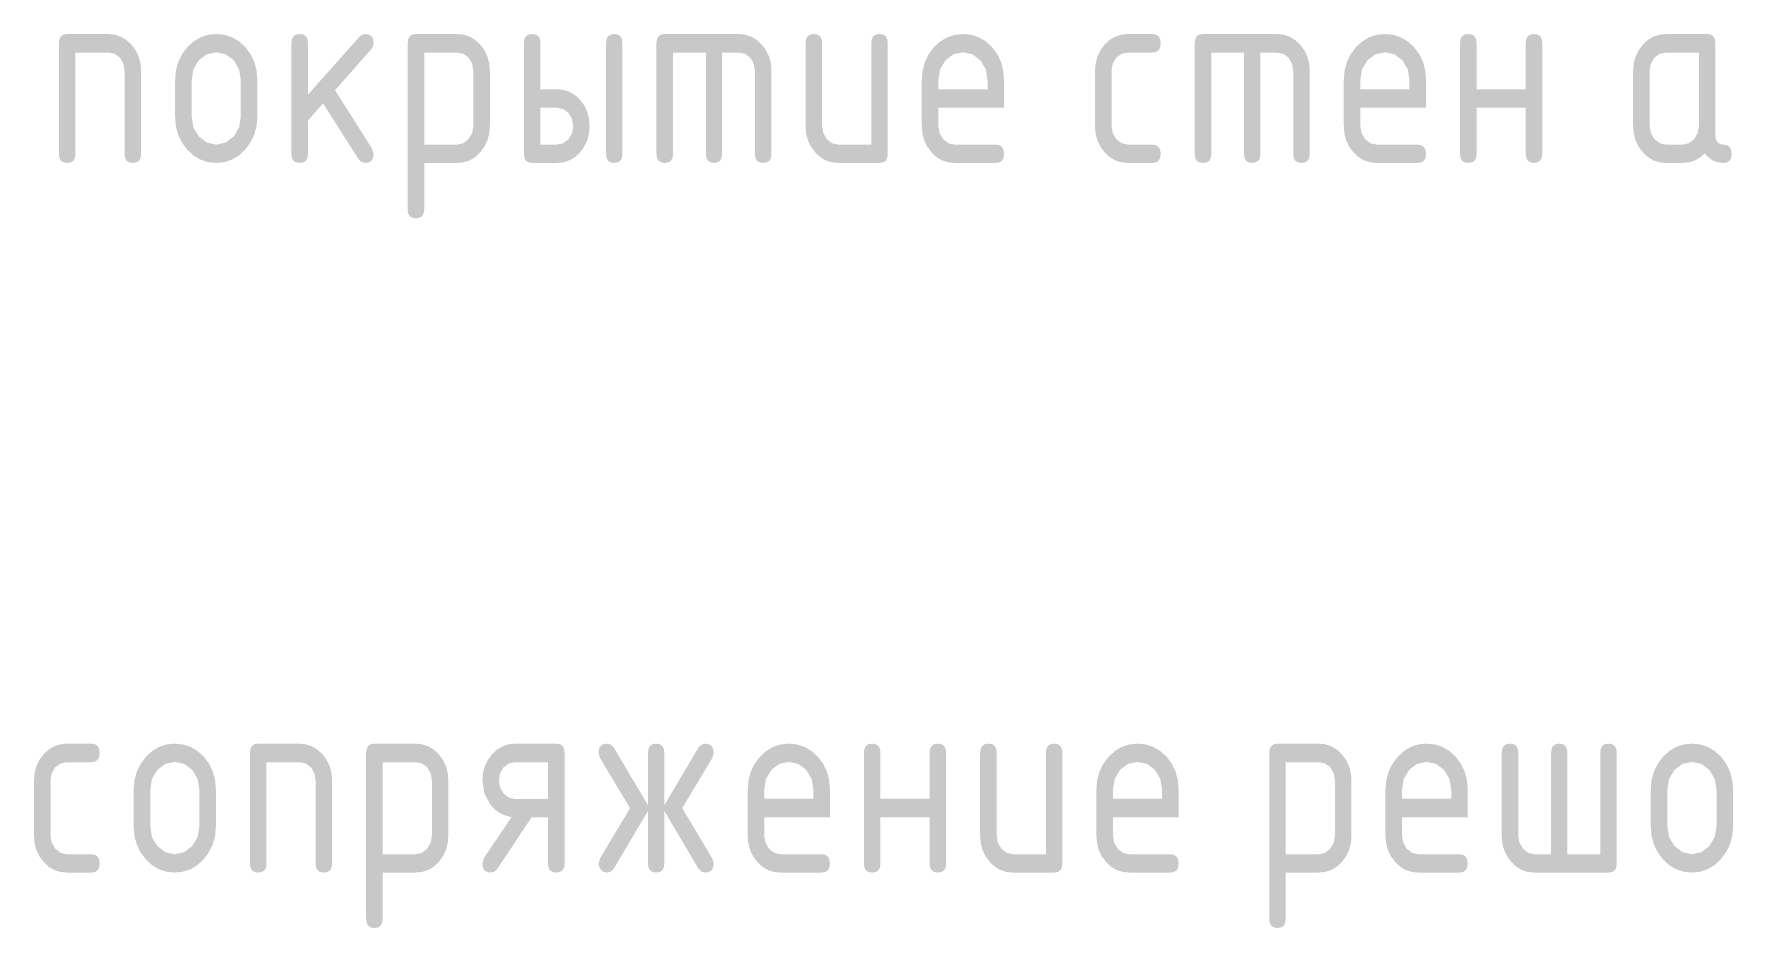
# Model space of a CAD drawing. Header units: millimetres. Extents: x 0 to 1189, y 0 to 841.
# Drawn here: x 1022.09 to 1049.99, y 81.07 to 95.74 of the extents above; entities that cross this region are included whole.
import ezdxf

# ---------------------------------------------------------------- set-up
doc = ezdxf.new("R2010")
doc.units = ezdxf.units.MM

msp = doc.modelspace()

# ---------------------------------------------------------------- hatches: boundary and pattern name
h = msp.add_hatch(color=7)
h.dxf.hatch_style = 2
h.paths.add_polyline_path([(1022.50267, 93.773887), (1022.50267, 95.593999), (1022.511153, 95.658328), (1022.536638, 95.704725), (1022.579177, 95.732828), (1022.63882, 95.742276), (1023.313507, 95.742276), (1023.420228, 95.731192), (1023.519455, 95.698248), (1023.610931, 95.64391), (1023.694397, 95.568643), (1023.763532, 95.475006), (1023.812977, 95.37186), (1023.842683, 95.259205), (1023.852596, 95.137042), (1023.852596, 93.773887), (1023.844112, 93.707698), (1023.818627, 93.661508), (1023.776089, 93.634438), (1023.716446, 93.62561), (1023.65744, 93.634438), (1023.615229, 93.661508), (1023.589864, 93.707698), (1023.581398, 93.773887), (1023.581398, 95.137042), (1023.562037, 95.254313), (1023.505882, 95.352567), (1023.418169, 95.417335), (1023.313507, 95.437454), (1022.774419, 95.437454), (1022.774419, 93.773887), (1022.765944, 93.707698), (1022.740519, 93.661508), (1022.698145, 93.634438), (1022.63882, 93.62561), (1022.579177, 93.634438), (1022.536638, 93.661508), (1022.511153, 93.707698)])
h = msp.add_hatch(color=7)
h.paths.add_polyline_path([(1024.411544, 94.379121), (1024.411544, 94.984355), (1024.423688, 95.136861), (1024.460326, 95.277119), (1024.521769, 95.405492), (1024.608327, 95.522341), (1024.711921, 95.619028), (1024.826057, 95.687706), (1024.950942, 95.728685), (1025.086782, 95.742276), (1025.222545, 95.728746), (1025.3473, 95.688188), (1025.461411, 95.620656), (1025.565237, 95.5262), (1025.651709, 95.409601), (1025.712963, 95.280909), (1025.749412, 95.139402), (1025.76147, 94.984355), (1025.76147, 94.379121), (1025.74874, 94.229165), (1025.710896, 94.090215), (1025.648453, 93.962325), (1025.56193, 93.845545), (1025.459473, 93.748858), (1025.34544, 93.68018), (1025.220865, 93.639201), (1025.086782, 93.62561), (1024.950942, 93.639201), (1024.826057, 93.68018), (1024.711921, 93.748858), (1024.608327, 93.845545), (1024.521769, 93.962325), (1024.460326, 94.090215), (1024.423688, 94.229165)])
h.paths.add_polyline_path([(1025.490272, 94.383531), (1025.490272, 94.988765), (1025.461402, 95.162329), (1025.373414, 95.310675), (1025.242707, 95.409549), (1025.086782, 95.441864), (1024.930857, 95.409549), (1024.80015, 95.310675), (1024.711956, 95.162329), (1024.683293, 94.988765), (1024.683293, 94.383531), (1024.711956, 94.206659), (1024.80015, 94.061621), (1024.930857, 93.960542), (1025.086782, 93.926022), (1025.242707, 93.960542), (1025.373414, 94.061621), (1025.461402, 94.208106)])
h = msp.add_hatch(color=7)
h.dxf.hatch_style = 2
h.paths.add_polyline_path([(1026.592166, 94.747333), (1027.440487, 95.699833), (1027.481552, 95.732217), (1027.534193, 95.742276), (1027.593837, 95.732828), (1027.636375, 95.704725), (1027.66186, 95.658328), (1027.670344, 95.593999), (1027.659526, 95.536328), (1027.628451, 95.488166), (1027.036997, 94.819542), (1027.643885, 93.862632), (1027.670344, 93.773887), (1027.66186, 93.707698), (1027.636375, 93.661508), (1027.593837, 93.634438), (1027.534193, 93.62561), (1027.469494, 93.641388), (1027.421745, 93.688999), (1026.840765, 94.603466), (1026.592166, 94.320141), (1026.592166, 93.773887), (1026.583691, 93.707698), (1026.558267, 93.661508), (1026.515892, 93.634438), (1026.456567, 93.62561), (1026.396924, 93.634438), (1026.354386, 93.661508), (1026.328901, 93.707698), (1026.320417, 93.773887), (1026.320417, 95.593999), (1026.328901, 95.658328), (1026.354386, 95.704725), (1026.396924, 95.732828), (1026.456567, 95.742276), (1026.515892, 95.732828), (1026.558267, 95.704725), (1026.583691, 95.658328), (1026.592166, 95.593999)])
h = msp.add_hatch(color=7)
h.paths.add_polyline_path([(1028.229291, 95.593999), (1028.237775, 95.658328), (1028.26326, 95.704725), (1028.305798, 95.732828), (1028.365441, 95.742276), (1029.040129, 95.742276), (1029.14902, 95.731192), (1029.24897, 95.698248), (1029.339723, 95.64391), (1029.421018, 95.568643), (1029.490153, 95.475006), (1029.539599, 95.37186), (1029.569304, 95.259205), (1029.579217, 95.137042), (1029.579217, 94.230844), (1029.569304, 94.108681), (1029.539599, 93.996026), (1029.490153, 93.89288), (1029.421018, 93.799242), (1029.339723, 93.722115), (1029.24897, 93.667984), (1029.14902, 93.636074), (1029.040129, 93.62561), (1028.50104, 93.62561), (1028.50104, 92.86383), (1028.492565, 92.799502), (1028.46714, 92.753105), (1028.424766, 92.725001), (1028.365441, 92.715553), (1028.305798, 92.725001), (1028.26326, 92.753105), (1028.237775, 92.799502), (1028.229291, 92.86383)])
h.paths.add_polyline_path([(1028.50104, 95.437454), (1028.50104, 93.926022), (1029.040129, 93.926022), (1029.142793, 93.948346), (1029.228093, 94.015319), (1029.288107, 94.113573), (1029.308019, 94.230844), (1029.308019, 95.137042), (1029.288658, 95.254313), (1029.232503, 95.352567), (1029.144791, 95.417335), (1029.040129, 95.437454)])
h = msp.add_hatch(color=7)
h.paths.add_polyline_path([(1031.216893, 94.230844), (1031.207032, 94.108681), (1031.177688, 93.996026), (1031.129224, 93.89288), (1031.062002, 93.799242), (1030.978716, 93.722115), (1030.886853, 93.667984), (1030.786515, 93.636074), (1030.677805, 93.62561), (1030.274315, 93.62561), (1030.214672, 93.634438), (1030.172133, 93.661508), (1030.146648, 93.707698), (1030.138165, 93.773887), (1030.138165, 95.593999), (1030.146648, 95.658328), (1030.172133, 95.704725), (1030.214672, 95.732828), (1030.274315, 95.742276), (1030.33364, 95.732828), (1030.376014, 95.704725), (1030.401439, 95.658328), (1030.409914, 95.593999), (1030.409914, 94.836078), (1030.677805, 94.836078), (1030.786515, 94.82508), (1030.886853, 94.792326), (1030.978716, 94.738177), (1031.062002, 94.662997), (1031.129224, 94.569273), (1031.177688, 94.465937), (1031.207032, 94.353093)])
h.paths.add_polyline_path([(1030.949002, 94.230844), (1030.929159, 94.348391), (1030.869627, 94.44692), (1030.782191, 94.510035), (1030.677805, 94.531808), (1030.409914, 94.531808), (1030.409914, 93.926022), (1030.677805, 93.926022), (1030.782191, 93.948346), (1030.869627, 94.015319), (1030.929159, 94.113573)])
h.paths.add_polyline_path([(1031.488091, 95.593999), (1031.496566, 95.658328), (1031.521991, 95.704725), (1031.564365, 95.732828), (1031.62369, 95.742276), (1031.681016, 95.732828), (1031.72222, 95.704725), (1031.747093, 95.658328), (1031.75543, 95.593999), (1031.75543, 93.773887), (1031.747093, 93.707698), (1031.72222, 93.661508), (1031.681016, 93.634438), (1031.62369, 93.62561), (1031.564365, 93.634438), (1031.521991, 93.661508), (1031.496566, 93.707698), (1031.488091, 93.773887)])
h = msp.add_hatch(color=7)
h.dxf.hatch_style = 2
h.paths.add_polyline_path([(1032.450966, 95.742276), (1033.664742, 95.742276), (1033.773082, 95.731192), (1033.872068, 95.698248), (1033.962476, 95.64391), (1034.045081, 95.568643), (1034.114534, 95.475006), (1034.164143, 95.37186), (1034.193909, 95.259205), (1034.203831, 95.137042), (1034.203831, 93.773887), (1034.195347, 93.707698), (1034.169862, 93.661508), (1034.127324, 93.634438), (1034.067681, 93.62561), (1034.008356, 93.634438), (1033.965982, 93.661508), (1033.940557, 93.707698), (1033.932082, 93.773887), (1033.932082, 95.137042), (1033.91272, 95.254313), (1033.856565, 95.352567), (1033.769129, 95.417335), (1033.664742, 95.437454), (1033.393545, 95.437454), (1033.393545, 93.773887), (1033.385061, 93.707698), (1033.359576, 93.661508), (1033.317038, 93.634438), (1033.257394, 93.62561), (1033.200301, 93.634438), (1033.159071, 93.661508), (1033.134069, 93.707698), (1033.125654, 93.773887), (1033.125654, 95.437454), (1032.586565, 95.437454), (1032.586565, 93.773887), (1032.57809, 93.707698), (1032.552666, 93.661508), (1032.510291, 93.634438), (1032.450966, 93.62561), (1032.391323, 93.634438), (1032.348785, 93.661508), (1032.3233, 93.707698), (1032.314816, 93.773887), (1032.314816, 95.593999), (1032.3233, 95.658328), (1032.348785, 95.704725), (1032.391323, 95.732828)])
h = msp.add_hatch(color=7)
h.dxf.hatch_style = 2
h.paths.add_polyline_path([(1036.112943, 95.593999), (1036.112943, 93.773887), (1036.10446, 93.707698), (1036.078974, 93.661508), (1036.036436, 93.634438), (1035.976793, 93.62561), (1035.302657, 93.62561), (1035.193688, 93.636074), (1035.093608, 93.667984), (1035.00283, 93.722115), (1034.921767, 93.799242), (1034.852314, 93.89226), (1034.802704, 93.994373), (1034.772939, 94.106821), (1034.763017, 94.230844), (1034.763017, 95.593999), (1034.7715, 95.658328), (1034.796986, 95.704725), (1034.839524, 95.732828), (1034.899167, 95.742276), (1034.958492, 95.732828), (1035.000866, 95.704725), (1035.026291, 95.658328), (1035.034766, 95.593999), (1035.034766, 94.230844), (1035.05461, 94.115227), (1035.114141, 94.015319), (1035.201164, 93.948346), (1035.302657, 93.926022), (1035.841745, 93.926022), (1035.841745, 95.593999), (1035.850212, 95.658328), (1035.875576, 95.704725), (1035.917787, 95.732828), (1035.976793, 95.742276), (1036.036436, 95.732828), (1036.078974, 95.704725), (1036.10446, 95.658328)])
h = msp.add_hatch(color=7)
h.paths.add_polyline_path([(1037.347129, 95.441864), (1037.191204, 95.409549), (1037.060497, 95.310675), (1036.972303, 95.163776), (1036.94364, 94.988765), (1036.94364, 94.836078), (1037.750619, 94.836078), (1037.750619, 94.988765), (1037.721749, 95.163776), (1037.633761, 95.310675), (1037.503054, 95.409549)])
h.paths.add_polyline_path([(1036.94364, 94.531808), (1036.94364, 94.230844), (1036.963484, 94.115227), (1037.023015, 94.015319), (1037.110038, 93.948346), (1037.21153, 93.926022), (1037.885667, 93.926022), (1037.94531, 93.916513), (1037.987848, 93.887988), (1038.013333, 93.840446), (1038.021817, 93.773887), (1038.013333, 93.707698), (1037.987848, 93.661508), (1037.94531, 93.634438), (1037.885667, 93.62561), (1037.21153, 93.62561), (1037.102562, 93.636074), (1037.002482, 93.667984), (1036.911704, 93.722115), (1036.830641, 93.799242), (1036.761188, 93.89226), (1036.711578, 93.994373), (1036.681813, 94.106821), (1036.671891, 94.230844), (1036.671891, 94.984355), (1036.684035, 95.136861), (1036.720673, 95.277119), (1036.782116, 95.405492), (1036.868674, 95.522341), (1036.972269, 95.619028), (1037.086405, 95.687706), (1037.211289, 95.728685), (1037.347129, 95.742276), (1037.482892, 95.728746), (1037.607647, 95.688188), (1037.721758, 95.620656), (1037.825584, 95.5262), (1037.912056, 95.40967), (1037.97331, 95.28146), (1038.009759, 95.141262), (1038.021817, 94.988765), (1038.021817, 94.531808)])
h = msp.add_hatch(color=7)
h.dxf.hatch_style = 2
h.paths.add_polyline_path([(1039.787199, 95.137042), (1039.787199, 94.230844), (1039.807043, 94.115227), (1039.866574, 94.015319), (1039.953597, 93.948346), (1040.05509, 93.926022), (1040.458028, 93.926022), (1040.517671, 93.916513), (1040.56021, 93.887988), (1040.585695, 93.840446), (1040.594178, 93.773887), (1040.585695, 93.707698), (1040.56021, 93.661508), (1040.517671, 93.634438), (1040.458028, 93.62561), (1040.05509, 93.62561), (1039.946122, 93.636074), (1039.846041, 93.667984), (1039.755263, 93.722115), (1039.6742, 93.799242), (1039.604747, 93.89226), (1039.555138, 93.994373), (1039.525372, 94.106821), (1039.51545, 94.230844), (1039.51545, 95.137042), (1039.525372, 95.259205), (1039.555138, 95.37186), (1039.604747, 95.475006), (1039.6742, 95.568643), (1039.755263, 95.64391), (1039.846041, 95.698248), (1039.946122, 95.731192), (1040.05509, 95.742276), (1040.458028, 95.742276), (1040.517671, 95.732768), (1040.56021, 95.704242), (1040.585695, 95.6567), (1040.594178, 95.590141), (1040.585695, 95.523263), (1040.56021, 95.475557), (1040.517671, 95.446971), (1040.458028, 95.437454), (1040.05509, 95.437454), (1039.950221, 95.415681), (1039.862716, 95.352567), (1039.806561, 95.254313)])
h = msp.add_hatch(color=7)
h.dxf.hatch_style = 2
h.paths.add_polyline_path([(1041.288925, 95.742276), (1042.502701, 95.742276), (1042.611041, 95.731192), (1042.710027, 95.698248), (1042.800435, 95.64391), (1042.883039, 95.568643), (1042.952493, 95.475006), (1043.002102, 95.37186), (1043.031868, 95.259205), (1043.041789, 95.137042), (1043.041789, 93.773887), (1043.033306, 93.707698), (1043.007821, 93.661508), (1042.965282, 93.634438), (1042.905639, 93.62561), (1042.846315, 93.634438), (1042.80394, 93.661508), (1042.778515, 93.707698), (1042.77004, 93.773887), (1042.77004, 95.137042), (1042.750679, 95.254313), (1042.694524, 95.352567), (1042.607087, 95.417335), (1042.502701, 95.437454), (1042.231503, 95.437454), (1042.231503, 93.773887), (1042.223019, 93.707698), (1042.197534, 93.661508), (1042.154996, 93.634438), (1042.095353, 93.62561), (1042.038259, 93.634438), (1041.99703, 93.661508), (1041.972027, 93.707698), (1041.963612, 93.773887), (1041.963612, 95.437454), (1041.424524, 95.437454), (1041.424524, 93.773887), (1041.416049, 93.707698), (1041.390624, 93.661508), (1041.348249, 93.634438), (1041.288925, 93.62561), (1041.229282, 93.634438), (1041.186743, 93.661508), (1041.161258, 93.707698), (1041.152775, 93.773887), (1041.152775, 95.593999), (1041.161258, 95.658328), (1041.186743, 95.704725), (1041.229282, 95.732828)])
h = msp.add_hatch(color=7)
h.paths.add_polyline_path([(1044.276214, 95.441864), (1044.120289, 95.409549), (1043.989582, 95.310675), (1043.901388, 95.163776), (1043.872724, 94.988765), (1043.872724, 94.836078), (1044.679704, 94.836078), (1044.679704, 94.988765), (1044.650834, 95.163776), (1044.562846, 95.310675), (1044.432139, 95.409549)])
h.paths.add_polyline_path([(1043.872724, 94.531808), (1043.872724, 94.230844), (1043.892568, 94.115227), (1043.952099, 94.015319), (1044.039123, 93.948346), (1044.140615, 93.926022), (1044.814751, 93.926022), (1044.874395, 93.916513), (1044.916933, 93.887988), (1044.942418, 93.840446), (1044.950902, 93.773887), (1044.942418, 93.707698), (1044.916933, 93.661508), (1044.874395, 93.634438), (1044.814751, 93.62561), (1044.140615, 93.62561), (1044.031647, 93.636074), (1043.931567, 93.667984), (1043.840788, 93.722115), (1043.759725, 93.799242), (1043.690272, 93.89226), (1043.640663, 93.994373), (1043.610897, 94.106821), (1043.600975, 94.230844), (1043.600975, 94.984355), (1043.613119, 95.136861), (1043.649758, 95.277119), (1043.711201, 95.405492), (1043.797759, 95.522341), (1043.901353, 95.619028), (1044.015489, 95.687706), (1044.140374, 95.728685), (1044.276214, 95.742276), (1044.411977, 95.728746), (1044.536732, 95.688188), (1044.650842, 95.620656), (1044.754669, 95.5262), (1044.841141, 95.40967), (1044.902395, 95.28146), (1044.938844, 95.141262), (1044.950902, 94.988765), (1044.950902, 94.531808)])
h = msp.add_hatch(color=7)
h.dxf.hatch_style = 2
h.paths.add_polyline_path([(1045.781598, 94.531808), (1045.781598, 93.773887), (1045.773123, 93.707698), (1045.747698, 93.661508), (1045.705324, 93.634438), (1045.645999, 93.62561), (1045.586356, 93.634438), (1045.543818, 93.661508), (1045.518333, 93.707698), (1045.509849, 93.773887), (1045.509849, 95.593999), (1045.518333, 95.658328), (1045.543818, 95.704725), (1045.586356, 95.732828), (1045.645999, 95.742276), (1045.705324, 95.732828), (1045.747698, 95.704725), (1045.773123, 95.658328), (1045.781598, 95.593999), (1045.781598, 94.836078), (1046.588577, 94.836078), (1046.588577, 95.593999), (1046.597044, 95.658328), (1046.622408, 95.704725), (1046.664619, 95.732828), (1046.723625, 95.742276), (1046.783268, 95.732828), (1046.825807, 95.704725), (1046.851292, 95.658328), (1046.859775, 95.593999), (1046.859775, 93.773887), (1046.851292, 93.707698), (1046.825807, 93.661508), (1046.783268, 93.634438), (1046.723625, 93.62561), (1046.664619, 93.634438), (1046.622408, 93.661508), (1046.597044, 93.707698), (1046.588577, 93.773887), (1046.588577, 94.531808)])
h = msp.add_hatch(color=7)
h.paths.add_polyline_path([(1049.430893, 95.437454), (1048.891804, 95.437454), (1048.786936, 95.415681), (1048.69943, 95.352567), (1048.643275, 95.254313), (1048.623914, 95.137042), (1048.623914, 94.230844), (1048.643757, 94.115227), (1048.703289, 94.015319), (1048.790312, 93.948346), (1048.891804, 93.926022), (1049.163002, 93.926022), (1049.265666, 93.948346), (1049.350967, 94.015319), (1049.41098, 94.113573), (1049.430893, 94.230844)])
h.paths.add_polyline_path([(1049.96943, 93.773887), (1049.961093, 93.707698), (1049.936219, 93.661508), (1049.895016, 93.634438), (1049.83769, 93.62561), (1049.746584, 93.635187), (1049.664884, 93.664195), (1049.592278, 93.713046), (1049.528458, 93.782155), (1049.448721, 93.713046), (1049.36144, 93.664195), (1049.266303, 93.635187), (1049.163002, 93.62561), (1048.891804, 93.62561), (1048.782836, 93.636074), (1048.682756, 93.667984), (1048.591978, 93.722115), (1048.510914, 93.799242), (1048.441461, 93.89226), (1048.391852, 93.994373), (1048.362086, 94.106821), (1048.352164, 94.230844), (1048.352164, 95.137042), (1048.362086, 95.259205), (1048.391852, 95.37186), (1048.441461, 95.475006), (1048.510914, 95.568643), (1048.591978, 95.64391), (1048.682756, 95.698248), (1048.782836, 95.731192), (1048.891804, 95.742276), (1049.565941, 95.742276), (1049.625584, 95.732828), (1049.668122, 95.704725), (1049.693607, 95.658328), (1049.702091, 95.593999), (1049.702091, 94.078709), (1049.710566, 94.011831), (1049.73599, 93.964125), (1049.778365, 93.935539), (1049.83769, 93.926022), (1049.895016, 93.916513), (1049.936219, 93.887988), (1049.961093, 93.840446)])
h = msp.add_hatch(color=7)
h.dxf.hatch_style = 2
h.paths.add_polyline_path([(1022.365584, 83.488295), (1022.365584, 82.582097), (1022.385428, 82.466479), (1022.444959, 82.366571), (1022.531982, 82.299599), (1022.633475, 82.277275), (1023.036413, 82.277275), (1023.096056, 82.267766), (1023.138594, 82.239241), (1023.16408, 82.191698), (1023.172563, 82.125139), (1023.16408, 82.05895), (1023.138594, 82.01276), (1023.096056, 81.98569), (1023.036413, 81.976862), (1022.633475, 81.976862), (1022.524506, 81.987327), (1022.424426, 82.019237), (1022.333648, 82.073368), (1022.252585, 82.150495), (1022.183132, 82.243513), (1022.133522, 82.345625), (1022.103757, 82.458073), (1022.093835, 82.582097), (1022.093835, 83.488295), (1022.103757, 83.610458), (1022.133522, 83.723112), (1022.183132, 83.826258), (1022.252585, 83.919896), (1022.333648, 83.995163), (1022.424426, 84.049501), (1022.524506, 84.082444), (1022.633475, 84.093529), (1023.036413, 84.093529), (1023.096056, 84.08402), (1023.138594, 84.055495), (1023.16408, 84.007953), (1023.172563, 83.941394), (1023.16408, 83.874516), (1023.138594, 83.82681), (1023.096056, 83.798224), (1023.036413, 83.788707), (1022.633475, 83.788707), (1022.528606, 83.766934), (1022.4411, 83.70382), (1022.384945, 83.605566)])
h = msp.add_hatch(color=7)
h.paths.add_polyline_path([(1023.730827, 82.730374), (1023.730827, 83.335608), (1023.742971, 83.488114), (1023.77961, 83.628372), (1023.841053, 83.756745), (1023.927611, 83.873594), (1024.031205, 83.970281), (1024.145341, 84.038959), (1024.270226, 84.079938), (1024.406066, 84.093529), (1024.541828, 84.079998), (1024.666584, 84.039441), (1024.780694, 83.971908), (1024.884521, 83.877453), (1024.970993, 83.760853), (1025.032246, 83.632162), (1025.068695, 83.490654), (1025.080753, 83.335608), (1025.080753, 82.730374), (1025.068024, 82.580417), (1025.030179, 82.441468), (1024.967737, 82.313577), (1024.881213, 82.196797), (1024.778756, 82.100111), (1024.664724, 82.031433), (1024.540149, 81.990453), (1024.406066, 81.976862), (1024.270226, 81.990453), (1024.145341, 82.031433), (1024.031205, 82.100111), (1023.927611, 82.196797), (1023.841053, 82.313577), (1023.77961, 82.441468), (1023.742971, 82.580417)])
h.paths.add_polyline_path([(1024.809555, 82.734783), (1024.809555, 83.340018), (1024.780685, 83.513582), (1024.692698, 83.661927), (1024.561991, 83.760802), (1024.406066, 83.793117), (1024.250141, 83.760802), (1024.119434, 83.661927), (1024.031239, 83.513582), (1024.002576, 83.340018), (1024.002576, 82.734783), (1024.031239, 82.557912), (1024.119434, 82.412874), (1024.250141, 82.311794), (1024.406066, 82.277275), (1024.561991, 82.311794), (1024.692698, 82.412874), (1024.780685, 82.559359)])
h = msp.add_hatch(color=7)
h.dxf.hatch_style = 2
h.paths.add_polyline_path([(1025.639369, 82.125139), (1025.639369, 83.945252), (1025.647852, 84.009581), (1025.673337, 84.055977), (1025.715876, 84.084081), (1025.775519, 84.093529), (1026.450206, 84.093529), (1026.556927, 84.082444), (1026.656154, 84.049501), (1026.74763, 83.995163), (1026.831096, 83.919896), (1026.900231, 83.826258), (1026.949676, 83.723112), (1026.979382, 83.610458), (1026.989295, 83.488295), (1026.989295, 82.125139), (1026.980811, 82.05895), (1026.955326, 82.01276), (1026.912788, 81.98569), (1026.853145, 81.976862), (1026.794139, 81.98569), (1026.751928, 82.01276), (1026.726563, 82.05895), (1026.718097, 82.125139), (1026.718097, 83.488295), (1026.698735, 83.605566), (1026.64258, 83.70382), (1026.554868, 83.768588), (1026.450206, 83.788707), (1025.911118, 83.788707), (1025.911118, 82.125139), (1025.902643, 82.05895), (1025.877218, 82.01276), (1025.834843, 81.98569), (1025.775519, 81.976862), (1025.715876, 81.98569), (1025.673337, 82.01276), (1025.647852, 82.05895)])
h = msp.add_hatch(color=7)
h.paths.add_polyline_path([(1027.54791, 83.945252), (1027.556394, 84.009581), (1027.581879, 84.055977), (1027.624417, 84.084081), (1027.68406, 84.093529), (1028.358748, 84.093529), (1028.467639, 84.082444), (1028.56759, 84.049501), (1028.658342, 83.995163), (1028.739638, 83.919896), (1028.808772, 83.826258), (1028.858218, 83.723112), (1028.887923, 83.610458), (1028.897836, 83.488295), (1028.897836, 82.582097), (1028.887923, 82.459934), (1028.858218, 82.347279), (1028.808772, 82.244133), (1028.739638, 82.150495), (1028.658342, 82.073368), (1028.56759, 82.019237), (1028.467639, 81.987327), (1028.358748, 81.976862), (1027.819659, 81.976862), (1027.819659, 81.215083), (1027.811184, 81.150754), (1027.78576, 81.104357), (1027.743385, 81.076254), (1027.68406, 81.066806), (1027.624417, 81.076254), (1027.581879, 81.104357), (1027.556394, 81.150754), (1027.54791, 81.215083)])
h.paths.add_polyline_path([(1027.819659, 83.788707), (1027.819659, 82.277275), (1028.358748, 82.277275), (1028.461412, 82.299599), (1028.546712, 82.366571), (1028.606726, 82.464826), (1028.626638, 82.582097), (1028.626638, 83.488295), (1028.607277, 83.605566), (1028.551122, 83.70382), (1028.46341, 83.768588), (1028.358748, 83.788707)])
h = msp.add_hatch(color=7)
h.paths.add_polyline_path([(1029.935458, 82.886919), (1029.837393, 82.911034), (1029.74708, 82.951686), (1029.665242, 83.009702), (1029.592602, 83.085907), (1029.49042, 83.271391), (1029.456452, 83.488295), (1029.466374, 83.610458), (1029.496139, 83.723112), (1029.545749, 83.826258), (1029.615202, 83.919896), (1029.696265, 83.995163), (1029.787043, 84.049501), (1029.887123, 84.082444), (1029.996091, 84.093529), (1030.670228, 84.093529), (1030.729871, 84.084081), (1030.772409, 84.055977), (1030.797894, 84.009581), (1030.806378, 83.945252), (1030.806378, 82.125139), (1030.797894, 82.05895), (1030.772409, 82.01276), (1030.729871, 81.98569), (1030.670228, 81.976862), (1030.611222, 81.98569), (1030.569011, 82.01276), (1030.543646, 82.05895), (1030.53518, 82.125139), (1030.53518, 82.88306), (1030.263431, 82.88306), (1029.701742, 82.036394), (1029.652753, 81.990712), (1029.592602, 81.976862), (1029.532959, 81.98569), (1029.49042, 82.01276), (1029.464935, 82.05895), (1029.456452, 82.125139), (1029.48291, 82.218295)])
h.paths.add_polyline_path([(1029.728201, 83.488295), (1029.748045, 83.372195), (1029.807576, 83.272218), (1029.894599, 83.205728), (1029.996091, 83.183473), (1030.53518, 83.183473), (1030.53518, 83.788707), (1029.996091, 83.788707), (1029.891223, 83.766934), (1029.803717, 83.70382), (1029.747562, 83.605566)])
h = msp.add_hatch(color=7)
h.dxf.hatch_style = 2
h.paths.add_polyline_path([(1032.175831, 82.988894), (1031.614143, 82.040252), (1031.566118, 81.992641), (1031.501143, 81.976862), (1031.449674, 81.986922), (1031.406886, 82.019306), (1031.376018, 82.069122), (1031.364993, 82.125139), (1031.387593, 82.209475), (1031.881482, 83.035196), (1031.387593, 83.856506), (1031.364993, 83.945252), (1031.373477, 84.009581), (1031.398962, 84.055977), (1031.4415, 84.084081), (1031.501143, 84.093529), (1031.566118, 84.07775), (1031.614143, 84.030139), (1032.175831, 83.081498), (1032.175831, 83.945252), (1032.184246, 84.009581), (1032.209248, 84.055977), (1032.250478, 84.084081), (1032.307571, 84.093529), (1032.367215, 84.084081), (1032.409753, 84.055977), (1032.435238, 84.009581), (1032.443722, 83.945252), (1032.443722, 83.081498), (1033.004859, 84.030139), (1033.053297, 84.07775), (1033.117858, 84.093529), (1033.177501, 84.084081), (1033.220039, 84.055977), (1033.245524, 84.009581), (1033.254008, 83.945252), (1033.231408, 83.856506), (1032.737519, 83.035196), (1033.231408, 82.209475), (1033.254008, 82.125139), (1033.245524, 82.05895), (1033.220039, 82.01276), (1033.177501, 81.98569), (1033.117858, 81.976862), (1033.053297, 81.992641), (1033.004859, 82.040252), (1032.443722, 82.988894), (1032.443722, 82.125139), (1032.435238, 82.05895), (1032.409753, 82.01276), (1032.367215, 81.98569), (1032.307571, 81.976862), (1032.250478, 81.98569), (1032.209248, 82.01276), (1032.184246, 82.05895), (1032.175831, 82.125139)])
h = msp.add_hatch(color=7)
h.paths.add_polyline_path([(1034.4881, 83.793117), (1034.332175, 83.760802), (1034.201468, 83.661927), (1034.113274, 83.515028), (1034.084611, 83.340018), (1034.084611, 83.187331), (1034.89159, 83.187331), (1034.89159, 83.340018), (1034.86272, 83.515028), (1034.774732, 83.661927), (1034.644025, 83.760802)])
h.paths.add_polyline_path([(1034.084611, 82.88306), (1034.084611, 82.582097), (1034.104455, 82.466479), (1034.163986, 82.366571), (1034.251009, 82.299599), (1034.352501, 82.277275), (1035.026638, 82.277275), (1035.086281, 82.267766), (1035.128819, 82.239241), (1035.154304, 82.191698), (1035.162788, 82.125139), (1035.154304, 82.05895), (1035.128819, 82.01276), (1035.086281, 81.98569), (1035.026638, 81.976862), (1034.352501, 81.976862), (1034.243533, 81.987327), (1034.143453, 82.019237), (1034.052675, 82.073368), (1033.971612, 82.150495), (1033.902159, 82.243513), (1033.852549, 82.345625), (1033.822784, 82.458073), (1033.812862, 82.582097), (1033.812862, 83.335608), (1033.825006, 83.488114), (1033.861644, 83.628372), (1033.923088, 83.756745), (1034.009646, 83.873594), (1034.11324, 83.970281), (1034.227376, 84.038959), (1034.35226, 84.079938), (1034.4881, 84.093529), (1034.623863, 84.079998), (1034.748619, 84.039441), (1034.862729, 83.971908), (1034.966555, 83.877453), (1035.053027, 83.760922), (1035.114281, 83.632713), (1035.15073, 83.492515), (1035.162788, 83.340018), (1035.162788, 82.88306)])
h = msp.add_hatch(color=7)
h.dxf.hatch_style = 2
h.paths.add_polyline_path([(1035.993152, 82.88306), (1035.993152, 82.125139), (1035.984677, 82.05895), (1035.959253, 82.01276), (1035.916878, 81.98569), (1035.857553, 81.976862), (1035.79791, 81.98569), (1035.755372, 82.01276), (1035.729887, 82.05895), (1035.721403, 82.125139), (1035.721403, 83.945252), (1035.729887, 84.009581), (1035.755372, 84.055977), (1035.79791, 84.084081), (1035.857553, 84.093529), (1035.916878, 84.084081), (1035.959253, 84.055977), (1035.984677, 84.009581), (1035.993152, 83.945252), (1035.993152, 83.187331), (1036.800132, 83.187331), (1036.800132, 83.945252), (1036.808598, 84.009581), (1036.833962, 84.055977), (1036.876173, 84.084081), (1036.935179, 84.093529), (1036.994822, 84.084081), (1037.037361, 84.055977), (1037.062846, 84.009581), (1037.071329, 83.945252), (1037.071329, 82.125139), (1037.062846, 82.05895), (1037.037361, 82.01276), (1036.994822, 81.98569), (1036.935179, 81.976862), (1036.876173, 81.98569), (1036.833962, 82.01276), (1036.808598, 82.05895), (1036.800132, 82.125139), (1036.800132, 82.88306)])
h = msp.add_hatch(color=7)
h.dxf.hatch_style = 2
h.paths.add_polyline_path([(1038.979871, 83.945252), (1038.979871, 82.125139), (1038.971387, 82.05895), (1038.945902, 82.01276), (1038.903364, 81.98569), (1038.843721, 81.976862), (1038.169585, 81.976862), (1038.060616, 81.987327), (1037.960536, 82.019237), (1037.869758, 82.073368), (1037.788695, 82.150495), (1037.719242, 82.243513), (1037.669632, 82.345625), (1037.639867, 82.458073), (1037.629945, 82.582097), (1037.629945, 83.945252), (1037.638428, 84.009581), (1037.663913, 84.055977), (1037.706452, 84.084081), (1037.766095, 84.093529), (1037.825419, 84.084081), (1037.867794, 84.055977), (1037.893219, 84.009581), (1037.901694, 83.945252), (1037.901694, 82.582097), (1037.921538, 82.466479), (1037.981069, 82.366571), (1038.068092, 82.299599), (1038.169585, 82.277275), (1038.708673, 82.277275), (1038.708673, 83.945252), (1038.717139, 84.009581), (1038.742504, 84.055977), (1038.784715, 84.084081), (1038.843721, 84.093529), (1038.903364, 84.084081), (1038.945902, 84.055977), (1038.971387, 84.009581)])
h = msp.add_hatch(color=7)
h.paths.add_polyline_path([(1040.213725, 83.793117), (1040.0578, 83.760802), (1039.927093, 83.661927), (1039.838899, 83.515028), (1039.810235, 83.340018), (1039.810235, 83.187331), (1040.617215, 83.187331), (1040.617215, 83.340018), (1040.588345, 83.515028), (1040.500357, 83.661927), (1040.36965, 83.760802)])
h.paths.add_polyline_path([(1039.810235, 82.88306), (1039.810235, 82.582097), (1039.830079, 82.466479), (1039.88961, 82.366571), (1039.976634, 82.299599), (1040.078126, 82.277275), (1040.752262, 82.277275), (1040.811906, 82.267766), (1040.854444, 82.239241), (1040.879929, 82.191698), (1040.888413, 82.125139), (1040.879929, 82.05895), (1040.854444, 82.01276), (1040.811906, 81.98569), (1040.752262, 81.976862), (1040.078126, 81.976862), (1039.969158, 81.987327), (1039.869078, 82.019237), (1039.778299, 82.073368), (1039.697236, 82.150495), (1039.627783, 82.243513), (1039.578174, 82.345625), (1039.548408, 82.458073), (1039.538486, 82.582097), (1039.538486, 83.335608), (1039.55063, 83.488114), (1039.587269, 83.628372), (1039.648712, 83.756745), (1039.73527, 83.873594), (1039.838864, 83.970281), (1039.953, 84.038959), (1040.077885, 84.079938), (1040.213725, 84.093529), (1040.349488, 84.079998), (1040.474243, 84.039441), (1040.588353, 83.971908), (1040.69218, 83.877453), (1040.778652, 83.760922), (1040.839906, 83.632713), (1040.876355, 83.492515), (1040.888413, 83.340018), (1040.888413, 82.88306)])
h = msp.add_hatch(color=7)
h.paths.add_polyline_path([(1042.377013, 83.945252), (1042.385497, 84.009581), (1042.410982, 84.055977), (1042.45352, 84.084081), (1042.513163, 84.093529), (1043.187851, 84.093529), (1043.296742, 84.082444), (1043.396693, 84.049501), (1043.487445, 83.995163), (1043.568741, 83.919896), (1043.637875, 83.826258), (1043.687321, 83.723112), (1043.717026, 83.610458), (1043.726939, 83.488295), (1043.726939, 82.582097), (1043.717026, 82.459934), (1043.687321, 82.347279), (1043.637875, 82.244133), (1043.568741, 82.150495), (1043.487445, 82.073368), (1043.396693, 82.019237), (1043.296742, 81.987327), (1043.187851, 81.976862), (1042.648762, 81.976862), (1042.648762, 81.215083), (1042.640287, 81.150754), (1042.614863, 81.104357), (1042.572488, 81.076254), (1042.513163, 81.066806), (1042.45352, 81.076254), (1042.410982, 81.104357), (1042.385497, 81.150754), (1042.377013, 81.215083)])
h.paths.add_polyline_path([(1042.648762, 83.788707), (1042.648762, 82.277275), (1043.187851, 82.277275), (1043.290515, 82.299599), (1043.375815, 82.366571), (1043.435829, 82.464826), (1043.455742, 82.582097), (1043.455742, 83.488295), (1043.43638, 83.605566), (1043.380225, 83.70382), (1043.292513, 83.768588), (1043.187851, 83.788707)])
h = msp.add_hatch(color=7)
h.paths.add_polyline_path([(1044.960793, 83.793117), (1044.804868, 83.760802), (1044.674162, 83.661927), (1044.585967, 83.515028), (1044.557304, 83.340018), (1044.557304, 83.187331), (1045.364283, 83.187331), (1045.364283, 83.340018), (1045.335413, 83.515028), (1045.247425, 83.661927), (1045.116719, 83.760802)])
h.paths.add_polyline_path([(1044.557304, 82.88306), (1044.557304, 82.582097), (1044.577148, 82.466479), (1044.636679, 82.366571), (1044.723702, 82.299599), (1044.825195, 82.277275), (1045.499331, 82.277275), (1045.558974, 82.267766), (1045.601512, 82.239241), (1045.626997, 82.191698), (1045.635481, 82.125139), (1045.626997, 82.05895), (1045.601512, 82.01276), (1045.558974, 81.98569), (1045.499331, 81.976862), (1044.825195, 81.976862), (1044.716226, 81.987327), (1044.616146, 82.019237), (1044.525368, 82.073368), (1044.444305, 82.150495), (1044.374852, 82.243513), (1044.325242, 82.345625), (1044.295477, 82.458073), (1044.285555, 82.582097), (1044.285555, 83.335608), (1044.297699, 83.488114), (1044.334337, 83.628372), (1044.395781, 83.756745), (1044.482339, 83.873594), (1044.585933, 83.970281), (1044.700069, 84.038959), (1044.824953, 84.079938), (1044.960793, 84.093529), (1045.096556, 84.079998), (1045.221312, 84.039441), (1045.335422, 83.971908), (1045.439248, 83.877453), (1045.52572, 83.760922), (1045.586974, 83.632713), (1045.623423, 83.492515), (1045.635481, 83.340018), (1045.635481, 82.88306)])
h = msp.add_hatch(color=7)
h.dxf.hatch_style = 2
h.paths.add_polyline_path([(1047.946961, 81.976862), (1046.722161, 81.976862), (1046.618256, 81.987327), (1046.521794, 82.019237), (1046.433186, 82.073368), (1046.352846, 82.150495), (1046.283393, 82.243315), (1046.233784, 82.344041), (1046.204018, 82.452725), (1046.194096, 82.569419), (1046.194096, 83.945252), (1046.20258, 84.009581), (1046.228065, 84.055977), (1046.270603, 84.084081), (1046.330246, 84.093529), (1046.389571, 84.084081), (1046.431946, 84.055977), (1046.457371, 84.009581), (1046.465845, 83.945252), (1046.465845, 82.582097), (1046.485689, 82.466479), (1046.54522, 82.366571), (1046.632244, 82.299599), (1046.733736, 82.277275), (1047.004934, 82.277275), (1047.004934, 83.945252), (1047.013349, 84.009581), (1047.038351, 84.055977), (1047.079581, 84.084081), (1047.136674, 84.093529), (1047.196318, 84.084081), (1047.238856, 84.055977), (1047.264341, 84.009581), (1047.272825, 83.945252), (1047.272825, 82.277275), (1047.811362, 82.277275), (1047.811362, 83.945252), (1047.819837, 84.009581), (1047.845262, 84.055977), (1047.887636, 84.084081), (1047.946961, 84.093529), (1048.006604, 84.084081), (1048.049142, 84.055977), (1048.074628, 84.009581), (1048.083111, 83.945252), (1048.083111, 82.125139), (1048.074628, 82.05895), (1048.049142, 82.01276), (1048.006604, 81.98569)])
h = msp.add_hatch(color=7)
h.paths.add_polyline_path([(1048.641965, 82.730374), (1048.641965, 83.335608), (1048.654109, 83.488114), (1048.690747, 83.628372), (1048.752191, 83.756745), (1048.838749, 83.873594), (1048.942343, 83.970281), (1049.056479, 84.038959), (1049.181363, 84.079938), (1049.317203, 84.093529), (1049.452966, 84.079998), (1049.577722, 84.039441), (1049.691832, 83.971908), (1049.795658, 83.877453), (1049.88213, 83.760853), (1049.943384, 83.632162), (1049.979833, 83.490654), (1049.991891, 83.335608), (1049.991891, 82.730374), (1049.979161, 82.580417), (1049.941317, 82.441468), (1049.878875, 82.313577), (1049.792351, 82.196797), (1049.689894, 82.100111), (1049.575861, 82.031433), (1049.451287, 81.990453), (1049.317203, 81.976862), (1049.181363, 81.990453), (1049.056479, 82.031433), (1048.942343, 82.100111), (1048.838749, 82.196797), (1048.752191, 82.313577), (1048.690747, 82.441468), (1048.654109, 82.580417)])
h.paths.add_polyline_path([(1049.720693, 82.734783), (1049.720693, 83.340018), (1049.691823, 83.513582), (1049.603835, 83.661927), (1049.473128, 83.760802), (1049.317203, 83.793117), (1049.161278, 83.760802), (1049.030572, 83.661927), (1048.942377, 83.513582), (1048.913714, 83.340018), (1048.913714, 82.734783), (1048.942377, 82.557912), (1049.030572, 82.412874), (1049.161278, 82.311794), (1049.317203, 82.277275), (1049.473128, 82.311794), (1049.603835, 82.412874), (1049.691823, 82.559359)])

doc.saveas('drawing.dxf')
